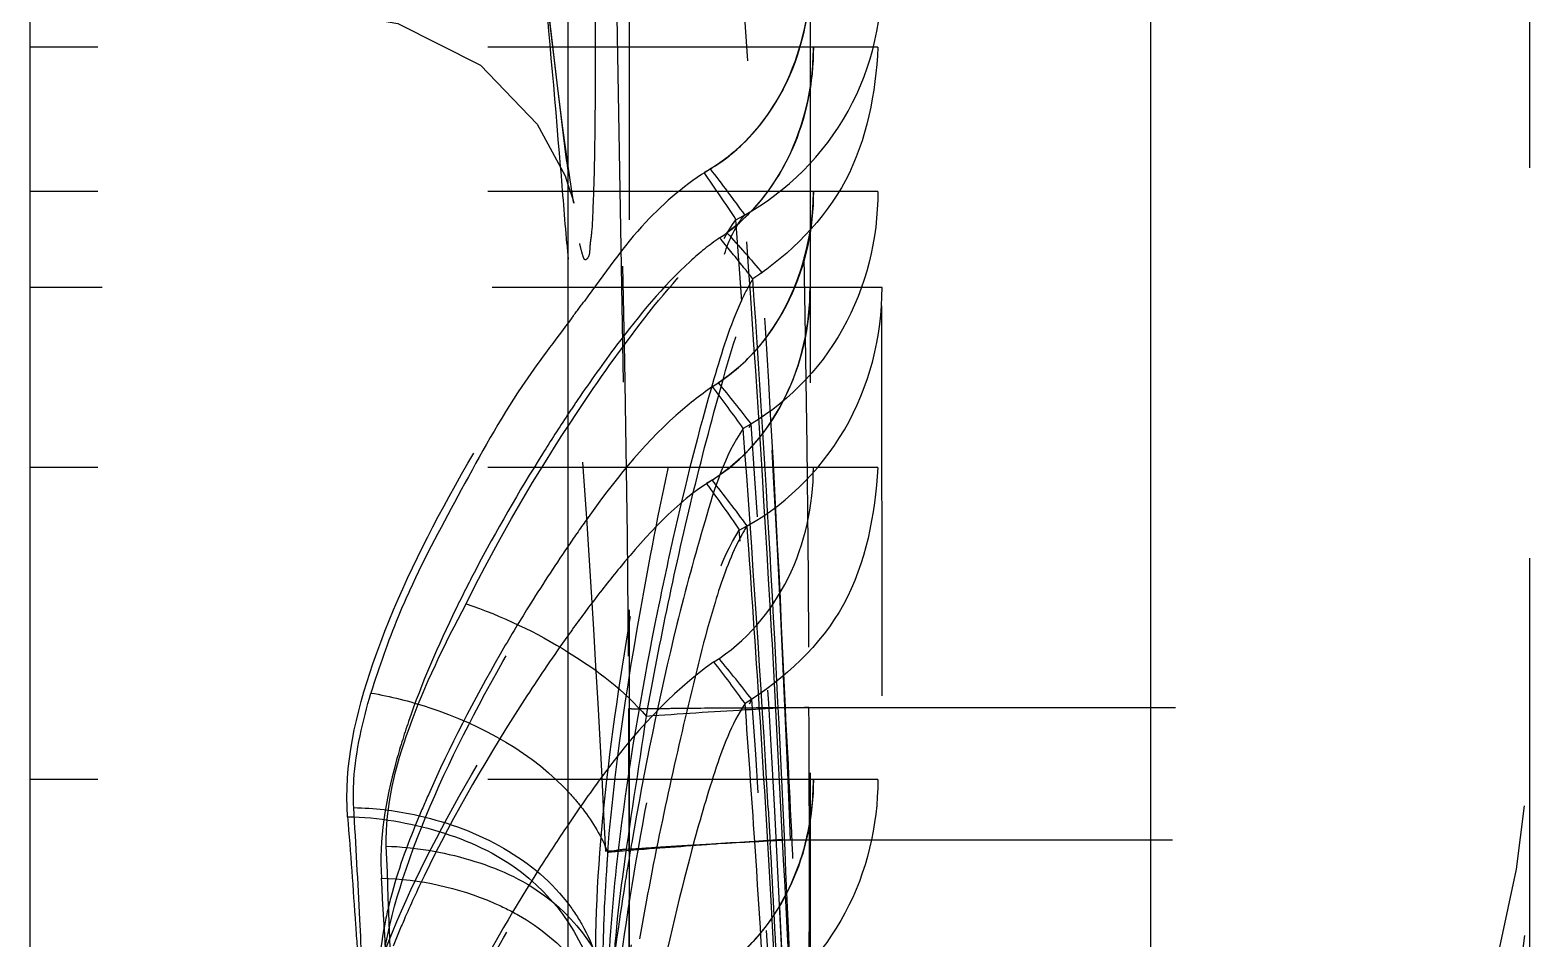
# Model space of a CAD drawing. Header units: millimetres. Extents: x 1147 to 12155, y -6137 to -4403.
# Drawn here: x 4469.75 to 4476.03, y -5381.86 to -5378.05 of the extents above; entities that cross this region are included whole.
import ezdxf

# ---------------------------------------------------------------- set-up
doc = ezdxf.new("R2010")
doc.units = ezdxf.units.MM
doc.header["$LTSCALE"] = 16.335
doc.linetypes.add('HIDDEN', pattern=[0.2, 0.1, -0.1])
doc.layers.get('0').update_dxf_attribs({"linetype": 'CONTINUOUS'})
doc.layers.add('DEFAULT_2', color=8, linetype='HIDDEN')

msp = doc.modelspace()

# ---------------------------------------------------------------- linework, layer by layer
at = {"color": 7, "linetype": 'Continuous'}
for p, q in [((4474.4402, -5400.9602), (4474.4402, -5116.5828)), ((4471.9992, -5119.5439), (4471.9992, -5397.9991)), ((4469.746, -5388.6192), (4469.746, -5354.3066))]:
    msp.add_line(p, q, dxfattribs=at)
msp.add_lwpolyline([(4471.0278, -5377.9794), (4471.287, -5378.0244), (4471.6331, -5378.1997), (4471.8706, -5378.4457), (4471.9875, -5378.6626), (4471.9992, -5378.6984)], dxfattribs=at)
msp.add_arc((4387.0664, -5385.6801), 85.1947, 4.533941, 4.751009, dxfattribs=at)
msp.add_open_spline([(4472.0159, -5379.257), (4471.9445, -5379.3522), (4471.8719, -5379.4466), (4471.8055, -5379.5454)], degree=3, dxfattribs=at)
for points, knots in [([(4471.8055, -5379.5454), (4471.7124, -5379.6839), (4471.5564, -5379.9701), (4471.4009, -5380.2562), (4471.3354, -5380.4004)], [0, 0, 0, 0, 0.513197, 1, 1, 1, 1]), ([(4471.3354, -5380.4004), (4471.319, -5380.4363), (4471.2584, -5380.5763), (4471.2073, -5380.7203), (4471.1741, -5380.8283)], [0, 0, 0, 0, 0.258988, 1, 1, 1, 1]), ([(4471.1019, -5381.3082), (4471.0997, -5381.2693), (4471.1016, -5381.1065), (4471.1394, -5380.9466), (4471.174, -5380.8283)], [0, 0, 0, 0, 0.24015, 1, 1, 1, 1]), ([(4471.1741, -5380.8283), (4471.2562, -5380.8421), (4471.5615, -5380.9195), (4471.8551, -5381.0808), (4472.0108, -5381.2534)], [0, 0, 0, 0, 0.263776, 1, 1, 1, 1]), ([(4471.102, -5381.3082), (4471.1869, -5381.3098), (4471.513, -5381.3483), (4471.8434, -5381.5083), (4471.9936, -5381.702)], [0, 0, 0, 0, 0.257297, 1, 1, 1, 1]), ([(4471.1512, -5382.41), (4471.1527, -5382.41), (4471.1502, -5382.4), (4471.1529, -5382.3899), (4471.151, -5382.3649), (4471.1508, -5382.3179), (4471.1476, -5382.2349), (4471.1431, -5382.1116), (4471.1362, -5381.9548), (4471.1232, -5381.6834), (4471.1111, -5381.4643), (4471.102, -5381.3082)], [0, 0, 0, 0, 0.004226, 0.016793, 0.037599, 0.066519, 0.148191, 0.260789, 0.403291, 0.574674, 1, 1, 1, 1])]:
    msp.add_open_spline(points, degree=3, knots=knots, dxfattribs=at)
at = {"layer": 'DEFAULT_2', "color": 8, "linetype": 'HIDDEN'}
for p, q in [((4476.0286, -5388.4307), (4476.0286, -5129.1123)), ((4473.0272, -5273.3513), (4473.0132, -5384.1071)), ((4473.3151, -5384.1071), (4473.2972, -5273.3513)), ((4472.2559, -5328.2078), (4472.2559, -5391.4398)), ((4471.9546, -5378.2735), (4471.8855, -5377.6914)), ((4472.2024, -5377.8939), (4472.2535, -5380.8956)), ((4473.2972, -5378.1244), (4469.746, -5378.1244)), ((4473.2972, -5378.7277), (4469.746, -5378.7277)), ((4471.9992, -5378.6984), (4472.0207, -5378.7639)), ((4472.0207, -5378.7639), (4472.0239, -5378.7772)), ((4471.9945, -5378.9455), (4471.9997, -5379.0116)), ((4473.3151, -5379.1299), (4469.746, -5379.1299)), ((4473.2972, -5379.884), (4469.746, -5379.884)), ((4472.9097, -5380.8895), (4476.0286, -5380.8895)), ((4473.2972, -5381.1911), (4469.746, -5381.1911)), ((4472.8382, -5381.3107), (4472.8466, -5381.457)), ((4472.8971, -5381.4436), (4476.0286, -5381.4425)), ((4472.2557, -5381.4929), (4472.2558, -5381.6948))]:
    msp.add_line(p, q, dxfattribs=at)
msp.add_lwpolyline([(4472.0239, -5378.7772), (4472.0227, -5378.7712), (4472.0134, -5378.7165), (4471.998, -5378.6121), (4471.9782, -5378.463), (4471.9546, -5378.2735)], dxfattribs=at)
for centre, radius, start, end in [((4366.4304, -5385.6144), 106.5823, 2.243289, 4.386746), ((4386.5578, -5385.7229), 85.7051, 4.751403, 5.360477), ((4471.9476, -5378.1238), 1.0796, 346.74998, 359.97274), ((4466.3102, -5383.0672), 7.6613, 33.44502, 35.21633), ((4466.672, -5383.2162), 7.4896, 35.88732, 37.72301), ((4373.9683, -5386.6034), 99.0379, 2.404723, 4.492371), ((4371.3327, -5386.2306), 101.6771, 3.191683, 4.176309), ((4467.4749, -5383.2424), 6.7293, 38.68295, 39.93843), ((4388.2498, -5385.5918), 84.008, 2.797542, 4.49249), ((4467.5344, -5383.1954), 6.6534, 38.0538, 38.68762), ((4379.7557, -5384.9509), 93.2425, 2.496445, 3.61596), ((4370.8008, -5386.045), 102.2094, 3.103192, 3.8994), ((4464.8663, -5373.8872), 8.9415, 323.09108, 323.65151), ((4467.1692, -5383.6668), 6.8214, 35.3431, 37.17608), ((4467.4421, -5383.8038), 6.7217, 37.61164, 39.49125), ((4477.7347, -5383.4677), 6.8837, 145.80731, 146.44863), ((4371.142, -5387.2178), 101.8676, 3.324341, 4.220538), ((4371.204, -5386.7388), 101.8062, 1.905859, 3.963587), ((4466.4516, -5384.4413), 7.5978, 34.4393, 36.23403), ((4466.7591, -5384.5664), 7.4557, 36.53721, 38.38726), ((4478.19, -5384.4308), 7.4905, 144.70236, 145.77442), ((4371.5031, -5387.3909), 101.5067, 3.6669, 4.103256), ((4374.9299, -5387.66), 98.0752, 2.458197, 4.393854), ((4478.0578, -5384.3429), 7.3317, 145.76152, 148.09409), ((4475.6181, -5383.1137), 4.4124, 140.44452, 142.90645), ((4476.7504, -5383.9751), 5.8351, 142.86516, 144.52781), ((4370.528, -5386.0531), 102.4822, 2.304856, 3.099452), ((4371.0154, -5386.2501), 101.9951, 2.701068, 3.192723), ((4467.2354, -5384.8547), 6.7949, 35.87489, 37.71958), ((4467.4664, -5384.9771), 6.7167, 37.84909, 39.73175), ((4370.6154, -5388.3032), 102.3958, 3.837021, 4.161353), ((4371.276, -5387.8432), 101.7342, 1.877948, 3.938209), ((4472.0066, -5380.8895), 4.022, 284.30286, 0), ((4357.8432, -5381.5599), 115.1673, 359.736628, 0.33353), ((4344.8183, -5381.6526), 127.4375, 0.071837, 0.340363), ((4371.3456, -5387.3988), 101.6644, 3.228944, 3.665637), ((4471.948, -5381.1906), 1.0792, 346.68464, 359.97165), ((4486.6466, -5384.3442), 14.5611, 168.17587, 170.17049), ((4476.4615, -5439.109), 57.7766, 93.536948, 93.851544), ((4371.6589, -5388.2338), 101.35, 3.291721, 3.837393), ((4371.1686, -5387.2113), 101.8407, 2.880125, 3.239102), ((4404.8977, -5385.4351), 68.1165, 2.217098, 3.359329), ((4472.0066, -5381.4425), 4.022, 284.44, 0), ((4389.7985, -5384.7143), 81.5045, 1.671164, 2.281325), ((4389.6297, -5385.4817), 82.6244, 0.704746, 2.767959), ((4489.7049, -5382.7277), 17.5826, 175.97836, 176.2234), ((4415.8811, -5384.9899), 55.4401, 2.78531, 3.50156), ((4475.5466, -5383.6056), 4.6113, 154.15358, 156.64817), ((4294.5023, -5381.6819), 177.7535, 359.799692, 359.995829), ((4370.8337, -5387.4292), 102.1771, 2.993703, 3.229806), ((4474.8185, -5383.2893), 3.8175, 156.67502, 158.46631)]:
    msp.add_arc(centre, radius, start, end, dxfattribs=at)
for points, knots in [([(4472.6862, -5369.2066), (4472.7171, -5370.1785), (4472.8548, -5374.0717), (4472.9943, -5377.9661), (4473.0086, -5380.8895)], [0, 0, 0, 0, 0.249602, 1, 1, 1, 1]), ([(4472.1093, -5377.4628), (4472.1112, -5377.6311), (4472.1137, -5377.9374), (4472.1137, -5378.3004), (4472.1108, -5378.5434), (4472.1081, -5378.6878), (4472.1031, -5378.8058), (4472.1, -5378.8969), (4472.0892, -5378.961), (4472.0903, -5378.9983), (4472.0689, -5379.0211), (4472.0571, -5378.9808), (4472.0464, -5378.9426), (4472.0321, -5378.8629), (4472.0164, -5378.763), (4472.0056, -5378.6852), (4471.9999, -5378.6421)], [0, 0, 0, 0, 0.260434, 0.47407, 0.561879, 0.636471, 0.697509, 0.744667, 0.777757, 0.796896, 0.803527, 0.815035, 0.84021, 0.879452, 0.932743, 1, 1, 1, 1]), ([(4471.9999, -5378.6421), (4471.9916, -5378.5809), (4471.9524, -5378.2725), (4471.9169, -5377.9636), (4471.8881, -5377.7162)], [0, 0, 0, 0, 0.198845, 1, 1, 1, 1]), ([(4473.0132, -5377.8227), (4473.0132, -5377.9861), (4472.9412, -5378.3147), (4472.7101, -5378.5722), (4472.5693, -5378.6492)], [0, 0, 0, 0, 0.504461, 1, 1, 1, 1]), ([(4472.7019, -5378.8462), (4472.8856, -5378.7536), (4473.2074, -5378.4545), (4473.3169, -5378.0308), (4473.3151, -5377.8227)], [0, 0, 0, 0, 0.497057, 1, 1, 1, 1]), ([(4473.0272, -5378.1244), (4473.0272, -5378.2721), (4472.9679, -5378.5689), (4472.7818, -5378.8148), (4472.6645, -5378.9014)], [0, 0, 0, 0, 0.503344, 1, 1, 1, 1]), ([(4473.2972, -5378.1244), (4473.2876, -5378.3153), (4473.2163, -5378.7066), (4472.9307, -5378.9896), (4472.7735, -5379.0942)], [0, 0, 0, 0, 0.503026, 1, 1, 1, 1]), ([(4471.0763, -5381.3465), (4471.0597, -5381.131), (4471.1724, -5380.6546), (4471.5012, -5379.9762), (4471.8678, -5379.3902), (4472.2217, -5378.9342), (4472.4382, -5378.7207), (4472.5693, -5378.6492)], [0, 0, 0, 0, 0.205372, 0.449607, 0.718261, 0.858174, 1, 1, 1, 1]), ([(4473.0272, -5378.7277), (4473.0272, -5378.8825), (4472.9619, -5379.1935), (4472.7568, -5379.4455), (4472.6293, -5379.5292)], [0, 0, 0, 0, 0.503753, 1, 1, 1, 1]), ([(4473.2972, -5378.7277), (4473.2972, -5378.9262), (4473.2002, -5379.3289), (4472.9053, -5379.6263), (4472.7334, -5379.7208)], [0, 0, 0, 0, 0.503047, 1, 1, 1, 1]), ([(4472.1226, -5382.1322), (4472.1071, -5381.8723), (4472.1358, -5381.3256), (4472.235, -5380.6409), (4472.3403, -5380.072), (4472.4332, -5379.6405), (4472.5424, -5379.2308), (4472.6244, -5378.9553), (4472.702, -5378.8462)], [0, 0, 0, 0, 0.232727, 0.486868, 0.618213, 0.749948, 0.880355, 1, 1, 1, 1]), ([(4471.5724, -5380.4554), (4471.7097, -5380.1786), (4471.9489, -5379.7699), (4472.3155, -5379.2521), (4472.5316, -5378.9993), (4472.6645, -5378.9013)], [0, 0, 0, 0, 0.485526, 0.740558, 1, 1, 1, 1]), ([(4472.6344, -5378.9225), (4472.5908, -5378.9518), (4472.4289, -5379.0843), (4472.2969, -5379.2477), (4472.203, -5379.3721)], [0, 0, 0, 0, 0.252161, 1, 1, 1, 1]), ([(4472.1656, -5381.4946), (4472.1997, -5381.0774), (4472.3022, -5380.4503), (4472.4503, -5379.7222), (4472.5633, -5379.304), (4472.6186, -5379.0931), (4472.6545, -5378.9901)], [0, 0, 0, 0, 0.491366, 0.744348, 0.871975, 1, 1, 1, 1]), ([(4472.3276, -5380.9264), (4472.3557, -5380.7682), (4472.4172, -5380.451), (4472.5241, -5379.9767), (4472.6469, -5379.514), (4472.7387, -5379.2064), (4472.8126, -5379.0703)], [0, 0, 0, 0, 0.250665, 0.504448, 0.758182, 1, 1, 1, 1]), ([(4473.0132, -5379.1299), (4473.0132, -5379.2913), (4472.9426, -5379.6157), (4472.7177, -5379.8719), (4472.5801, -5379.9503)], [0, 0, 0, 0, 0.504831, 1, 1, 1, 1]), ([(4472.6032, -5379.9366), (4472.7344, -5379.8554), (4472.9467, -5379.6023), (4473.0132, -5379.2868), (4473.0132, -5379.1299)], [0, 0, 0, 0, 0.495699, 1, 1, 1, 1]), ([(4472.7735, -5379.0942), (4472.7553, -5379.124), (4472.6868, -5379.2577), (4472.6433, -5379.4021), (4472.6108, -5379.5123)], [0, 0, 0, 0, 0.232951, 1, 1, 1, 1]), ([(4472.7168, -5380.1463), (4472.8978, -5380.0543), (4473.2105, -5379.7521), (4473.315, -5379.3353), (4473.3151, -5379.1299)], [0, 0, 0, 0, 0.497068, 1, 1, 1, 1]), ([(4471.2127, -5382.1982), (4471.2013, -5381.9849), (4471.3114, -5381.5191), (4471.626, -5380.8511), (4471.9741, -5380.2755), (4472.3078, -5379.8235), (4472.5081, -5379.6089), (4472.6293, -5379.5291)], [0, 0, 0, 0, 0.207745, 0.452099, 0.719677, 0.858849, 1, 1, 1, 1]), ([(4472.6043, -5379.5448), (4472.5512, -5379.5822), (4472.3494, -5379.7423), (4472.1875, -5379.9461), (4472.0766, -5380.1027)], [0, 0, 0, 0, 0.252872, 1, 1, 1, 1]), ([(4471.9979, -5379.6631), (4471.9622, -5379.717), (4471.8255, -5379.9295), (4471.6988, -5380.1485), (4471.6114, -5380.315)], [0, 0, 0, 0, 0.255718, 1, 1, 1, 1]), ([(4472.1644, -5382.9095), (4472.1528, -5382.6557), (4472.1877, -5382.1236), (4472.2936, -5381.4583), (4472.4037, -5380.906), (4472.5002, -5380.487), (4472.6111, -5380.0833), (4472.6958, -5379.815), (4472.7668, -5379.7015)], [0, 0, 0, 0, 0.232216, 0.485065, 0.615717, 0.747072, 0.877609, 1, 1, 1, 1]), ([(4472.7334, -5379.7208), (4472.6545, -5379.8357), (4472.5677, -5380.1187), (4472.4913, -5380.3952), (4472.4556, -5380.5406)], [0, 0, 0, 0, 0.482085, 1, 1, 1, 1]), ([(4472.6102, -5380.6976), (4472.7432, -5380.6159), (4472.959, -5380.3612), (4473.0272, -5380.0425), (4473.0272, -5379.884)], [0, 0, 0, 0, 0.496159, 1, 1, 1, 1]), ([(4473.2972, -5379.884), (4473.2846, -5380.0808), (4473.2125, -5380.4862), (4472.9065, -5380.7696), (4472.7413, -5380.8728)], [0, 0, 0, 0, 0.503085, 1, 1, 1, 1]), ([(4471.0876, -5382.6517), (4471.0718, -5382.4359), (4471.186, -5381.9597), (4471.5158, -5381.2814), (4471.8826, -5380.6956), (4472.2355, -5380.2385), (4472.4505, -5380.0245), (4472.5801, -5379.9503)], [0, 0, 0, 0, 0.205478, 0.449746, 0.718344, 0.858207, 1, 1, 1, 1]), ([(4472.7496, -5380.1277), (4472.7353, -5380.1506), (4472.6796, -5380.2528), (4472.6412, -5380.3634), (4472.6153, -5380.4487)], [0, 0, 0, 0, 0.232598, 1, 1, 1, 1]), ([(4472.1382, -5383.5081), (4472.12, -5383.2371), (4472.1429, -5382.6789), (4472.2435, -5381.9847), (4472.3486, -5381.4183), (4472.44, -5380.9873), (4472.55, -5380.5605), (4472.6369, -5380.2711), (4472.7168, -5380.1459)], [0, 0, 0, 0, 0.237442, 0.485795, 0.612818, 0.741107, 0.87019, 1, 1, 1, 1]), ([(4472.439, -5380.1831), (4472.4164, -5380.2831), (4472.3326, -5380.677), (4472.2626, -5381.0741), (4472.2237, -5381.3718)], [0, 0, 0, 0, 0.254569, 1, 1, 1, 1]), ([(4471.6114, -5380.315), (4471.5835, -5380.3681), (4471.4793, -5380.5739), (4471.387, -5380.7861), (4471.3315, -5380.9475)], [0, 0, 0, 0, 0.260198, 1, 1, 1, 1]), ([(4472.6153, -5380.4487), (4472.5699, -5380.5986), (4472.4965, -5380.903), (4472.4264, -5381.2077), (4472.3945, -5381.3605)], [0, 0, 0, 0, 0.500916, 1, 1, 1, 1]), ([(4471.2384, -5381.4699), (4471.2344, -5381.3025), (4471.3251, -5380.9452), (4471.4826, -5380.6241), (4471.5724, -5380.4554)], [0, 0, 0, 0, 0.467164, 1, 1, 1, 1]), ([(4471.8338, -5380.4679), (4471.7931, -5380.5333), (4471.6401, -5380.7882), (4471.5037, -5381.0533), (4471.4145, -5381.2548)], [0, 0, 0, 0, 0.25895, 1, 1, 1, 1]), ([(4471.5724, -5380.4554), (4471.7229, -5380.5045), (4471.9935, -5380.6359), (4472.237, -5380.8187), (4472.3276, -5380.9263)], [0, 0, 0, 0, 0.529459, 1, 1, 1, 1]), ([(4471.9983, -5380.5889), (4471.9394, -5380.6715), (4471.72, -5380.9952), (4471.5226, -5381.3345), (4471.3966, -5381.5952)], [0, 0, 0, 0, 0.259504, 1, 1, 1, 1]), ([(4471.2151, -5383.3549), (4471.2038, -5383.1415), (4471.3141, -5382.6755), (4471.629, -5382.0073), (4471.9772, -5381.4315), (4472.3109, -5380.9791), (4472.5107, -5380.764), (4472.6318, -5380.6838)], [0, 0, 0, 0, 0.207732, 0.452091, 0.719672, 0.858845, 1, 1, 1, 1]), ([(4472.1669, -5384.0669), (4472.1554, -5383.813), (4472.1905, -5383.2805), (4472.2967, -5382.6149), (4472.4071, -5382.0622), (4472.5037, -5381.6428), (4472.6147, -5381.2386), (4472.6993, -5380.97), (4472.77, -5380.856)], [0, 0, 0, 0, 0.232154, 0.48495, 0.615578, 0.746922, 0.877471, 1, 1, 1, 1]), ([(4473.0086, -5380.8895), (4472.9102, -5380.8901), (4472.73, -5380.8916), (4472.5131, -5380.8925), (4472.384, -5380.8946), (4472.3069, -5380.8936), (4472.2876, -5380.8969), (4472.2495, -5380.8942), (4472.2536, -5380.8956)], [0, 0, 0, 0, 0.390684, 0.721946, 0.843356, 0.930579, 0.982998, 1, 1, 1, 1]), ([(4472.9097, -5380.8895), (4472.8539, -5380.8927), (4472.6599, -5380.9042), (4472.4658, -5380.9164), (4472.3276, -5380.9264)], [0, 0, 0, 0, 0.287094, 1, 1, 1, 1]), ([(4472.7413, -5380.8728), (4472.6833, -5380.9591), (4472.6072, -5381.1662), (4472.4854, -5381.593), (4472.4079, -5381.9264), (4472.3617, -5382.15)], [0, 0, 0, 0, 0.233552, 0.487307, 1, 1, 1, 1]), ([(4473.0002, -5384.7868), (4473.002, -5384.7863), (4473.0004, -5384.7767), (4473.0037, -5384.7645), (4473.0036, -5384.7386), (4473.0062, -5384.6884), (4473.0076, -5384.6015), (4473.0097, -5384.4722), (4473.0108, -5384.3089), (4473.0109, -5384.1136), (4473.0096, -5383.8876), (4473.0056, -5383.5303), (4472.9954, -5383.0239), (4472.9759, -5382.3595), (4472.9479, -5381.6387), (4472.9236, -5381.1425), (4472.9097, -5380.8895)], [0, 0, 0, 0, 0.001369, 0.005212, 0.011497, 0.020177, 0.04453, 0.07789, 0.119871, 0.17009, 0.228162, 0.293705, 0.445024, 0.61778, 0.805071, 1, 1, 1, 1]), ([(4471.3315, -5380.9475), (4471.312, -5381.0043), (4471.2459, -5381.2164), (4471.2078, -5381.4415), (4471.2177, -5381.6039)], [0, 0, 0, 0, 0.269449, 1, 1, 1, 1]), ([(4472.1906, -5382.1614), (4472.1836, -5381.9732), (4472.2277, -5381.5585), (4472.2953, -5381.1503), (4472.3277, -5380.9264)], [0, 0, 0, 0, 0.454247, 1, 1, 1, 1]), ([(4473.0272, -5381.1911), (4473.0272, -5381.3421), (4472.9655, -5381.6455), (4472.7706, -5381.8942), (4472.6486, -5381.9795)], [0, 0, 0, 0, 0.503564, 1, 1, 1, 1]), ([(4473.2972, -5381.1911), (4473.2968, -5381.383), (4473.2065, -5381.7709), (4472.9322, -5382.0668), (4472.7692, -5382.1636)], [0, 0, 0, 0, 0.502944, 1, 1, 1, 1]), ([(4471.4145, -5381.2548), (4471.3984, -5381.291), (4471.338, -5381.4313), (4471.2853, -5381.5754), (4471.2569, -5381.685)], [0, 0, 0, 0, 0.259217, 1, 1, 1, 1]), ([(4472.0108, -5381.2534), (4472.0284, -5381.2729), (4472.0898, -5381.3464), (4472.1403, -5381.4298), (4472.1656, -5381.4946)], [0, 0, 0, 0, 0.273937, 1, 1, 1, 1]), ([(4471.0763, -5381.3465), (4471.2055, -5381.3484), (4471.4633, -5381.3927), (4471.8957, -5381.586), (4472.1111, -5381.9196), (4472.1226, -5382.1322)], [0, 0, 0, 0, 0.274688, 0.547228, 1, 1, 1, 1]), ([(4471.0763, -5381.3465), (4471.0879, -5381.4973), (4471.1035, -5381.7088), (4471.1215, -5381.9709), (4471.1313, -5382.1221), (4471.1392, -5382.2411), (4471.1436, -5382.3209), (4471.1476, -5382.3665), (4471.1479, -5382.3902), (4471.1513, -5382.4007), (4471.1496, -5382.4098), (4471.1512, -5382.41)], [0, 0, 0, 0, 0.425529, 0.596823, 0.739185, 0.851647, 0.933242, 0.962162, 0.983004, 0.995649, 1, 1, 1, 1]), ([(4471.9966, -5381.3844), (4471.9583, -5381.4409), (4471.8119, -5381.6637), (4471.6775, -5381.8945), (4471.5857, -5382.0704)], [0, 0, 0, 0, 0.255866, 1, 1, 1, 1]), ([(4472.2237, -5381.3718), (4472.2156, -5381.4337), (4472.1867, -5381.674), (4472.1684, -5381.9158), (4472.1659, -5382.0954)], [0, 0, 0, 0, 0.258127, 1, 1, 1, 1]), ([(4472.1577, -5381.4916), (4472.1552, -5381.4881), (4472.1894, -5381.4911), (4472.2132, -5381.4824), (4472.2897, -5381.4804), (4472.3791, -5381.4729), (4472.4976, -5381.4663), (4472.6833, -5381.4555), (4472.8302, -5381.4477), (4472.9309, -5381.4425)], [0, 0, 0, 0, 0.016671, 0.068802, 0.155926, 0.277498, 0.431444, 0.60962, 1, 1, 1, 1]), ([(4472.2664, -5381.4546), (4472.2564, -5381.5121), (4472.2187, -5381.7384), (4472.1874, -5381.9657), (4472.1694, -5382.1358)], [0, 0, 0, 0, 0.254571, 1, 1, 1, 1]), ([(4473.0039, -5383.8495), (4473.0015, -5383.6691), (4472.9876, -5382.8666), (4472.9612, -5382.0641), (4472.9309, -5381.4425)], [0, 0, 0, 0, 0.224687, 1, 1, 1, 1]), ([(4471.2384, -5381.4699), (4471.3564, -5381.4726), (4471.591, -5381.5133), (4471.9801, -5381.6805), (4472.1818, -5381.9741), (4472.1904, -5382.1615)], [0, 0, 0, 0, 0.27978, 0.555529, 1, 1, 1, 1]), ([(4472.1656, -5381.4946), (4472.1874, -5381.4924), (4472.3256, -5381.4803), (4472.464, -5381.4708), (4472.5805, -5381.463)], [0, 0, 0, 0, 0.157855, 1, 1, 1, 1]), ([(4472.1605, -5381.5696), (4472.1576, -5381.6138), (4472.1471, -5381.7873), (4472.1422, -5381.9615), (4472.1486, -5382.0909)], [0, 0, 0, 0, 0.254644, 1, 1, 1, 1]), ([(4471.2569, -5381.685), (4471.2451, -5381.7303), (4471.2077, -5381.9034), (4471.1942, -5382.0805), (4471.1887, -5382.2104)], [0, 0, 0, 0, 0.265141, 1, 1, 1, 1]), ([(4471.6868, -5381.7065), (4471.7226, -5381.722), (4471.852, -5381.7852), (4471.968, -5381.8792), (4472.0323, -5381.9625)], [0, 0, 0, 0, 0.269838, 1, 1, 1, 1]), ([(4471.9936, -5381.702), (4472.0168, -5381.732), (4472.0953, -5381.8486), (4472.1431, -5381.9883), (4472.1487, -5382.0909)], [0, 0, 0, 0, 0.269398, 1, 1, 1, 1])]:
    msp.add_open_spline(points, degree=3, knots=knots, dxfattribs=at)
for points in [[(4471.8556, -5369.247), (4472.0128, -5373.1289), (4472.2299, -5377.0105), (4472.2536, -5380.8956)], [(4472.9183, -5378.2625), (4472.9809, -5378.1262), (4473.0132, -5377.9727), (4473.0132, -5377.8227)], [(4472.7293, -5378.5315), (4472.8085, -5378.4557), (4472.8725, -5378.362), (4472.9183, -5378.2625)], [(4472.7909, -5378.7848), (4472.8925, -5378.6688), (4472.963, -5378.5214), (4472.9984, -5378.3713)], [(4472.5961, -5378.6338), (4472.6441, -5378.6049), (4472.6889, -5378.5703), (4472.7293, -5378.5315)], [(4472.5961, -5378.6338), (4472.4958, -5378.6943), (4472.4046, -5378.7714), (4472.3247, -5378.8571)], [(4472.772, -5379.4086), (4472.9376, -5379.2316), (4473.0272, -5378.97), (4473.0272, -5378.7277)], [(4472.6344, -5378.9225), (4472.6922, -5378.8839), (4472.7451, -5378.837), (4472.7909, -5378.7848)], [(4472.3247, -5378.8571), (4472.2299, -5378.9591), (4472.1505, -5379.0746), (4472.0681, -5379.1868)], [(4472.6545, -5378.9901), (4472.6748, -5378.9319), (4472.6991, -5378.8722), (4472.7398, -5378.8259)], [(4472.6645, -5378.9013), (4472.7153, -5378.9564), (4472.7657, -5379.0118), (4472.8125, -5379.0702)], [(4472.203, -5379.3721), (4472.147, -5379.4464), (4472.0931, -5379.5223), (4472.0409, -5379.5992)], [(4472.6043, -5379.5448), (4472.666, -5379.5077), (4472.7228, -5379.4612), (4472.772, -5379.4086)], [(4472.6108, -5379.5123), (4472.5454, -5379.7337), (4472.4897, -5379.958), (4472.439, -5380.1831)], [(4472.6032, -5379.9366), (4472.4519, -5380.0302), (4472.3295, -5380.1668), (4472.2161, -5380.3037)], [(4472.4556, -5380.5406), (4472.3814, -5380.8428), (4472.3194, -5381.148), (4472.2664, -5381.4546)], [(4472.6102, -5380.6976), (4472.4257, -5380.8295), (4472.27, -5381.0026), (4472.136, -5381.1856)], [(4472.136, -5381.1856), (4472.0881, -5381.2509), (4472.0419, -5381.3174), (4471.9966, -5381.3844)], [(4472.9156, -5381.6658), (4472.952, -5381.5941), (4472.9796, -5381.5174), (4472.9982, -5381.4391)], [(4471.2177, -5381.6039), (4471.3778, -5381.6068), (4471.5399, -5381.643), (4471.6868, -5381.7065)], [(4472.7888, -5381.8539), (4472.8388, -5381.7972), (4472.8814, -5381.7332), (4472.9156, -5381.6658)], [(4472.6312, -5381.9914), (4472.6894, -5381.953), (4472.7427, -5381.9061), (4472.7888, -5381.8539)]]:
    msp.add_open_spline(points, degree=3, dxfattribs=at)

doc.saveas('drawing.dxf')
